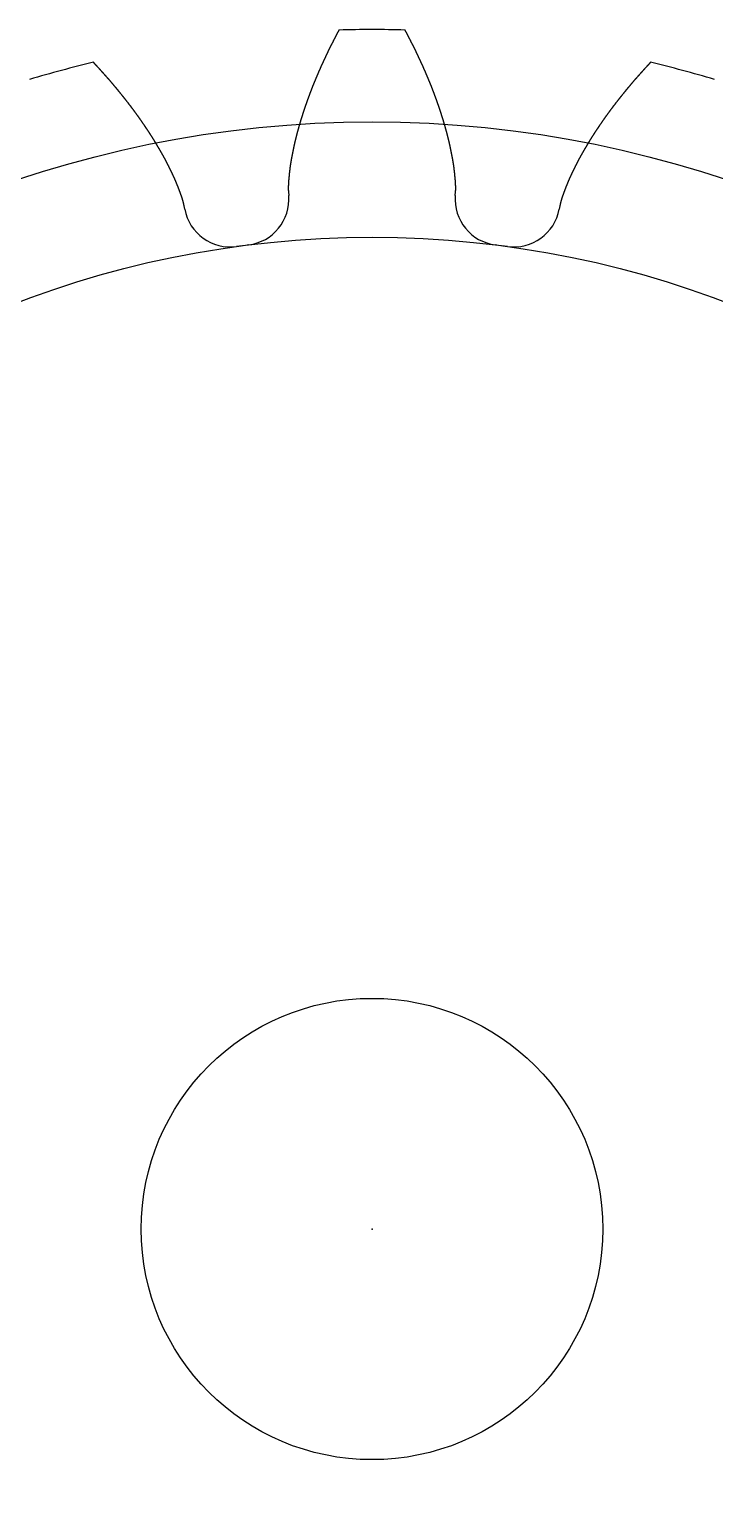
# Model space of a CAD drawing. Header units: millimetres. Extents: x -13 to 13, y -13 to 13.
# Drawn here: x -3.71 to 3.71, y -3.02 to 13 of the extents above; entities that cross this region are included whole.
import ezdxf

# ---------------------------------------------------------------- set-up
doc = ezdxf.new("R2010")
doc.units = ezdxf.units.MM
doc.header["$MEASUREMENT"] = 0
for name, color, linetype in [('aasdasdasd v1_Sketch1', 7, 'Continuous'), ('Spur Gear (24 teeth)_Sketch1', 7, 'Continuous'), ('Spur Gear (24 teeth)_Sketch2', 7, 'Continuous'), ('Spur Gear (24 teeth)_Sketch3', 7, 'Continuous')]:
    doc.layers.add(name, color=color, linetype=linetype)

# ---------------------------------------------------------------- blocks, each defined once
blk = doc.blocks.new('SpurGear(24teeth)')
at = {"layer": 'Spur Gear (24 teeth)_Sketch1'}
for radius in [1.0749, 0.25]:
    blk.add_circle((0, 0), radius, dxfattribs=at)
blk.add_point((0, 0), dxfattribs=at)
at = {"layer": 'Spur Gear (24 teeth)_Sketch2'}
blk.add_point((0, 0), dxfattribs=at)
at = {"layer": 'Spur Gear (24 teeth)_Sketch3'}
blk.add_circle((0, 0), 1.2, dxfattribs=at)
blk.add_point((0, 0), dxfattribs=at)
blk = doc.blocks.new('engrenagemv1')
blk.add_blockref('SpurGear(24teeth)', (0, 0))

msp = doc.modelspace()

# ---------------------------------------------------------------- linework, layer by layer
at = {"layer": 'aasdasdasd v1_Sketch1'}
for p, q in [((-0.905, 11.24, 12.7), (-0.902, 11.201, 12.7)), ((-0.905, 11.24, 12.7), (-0.902, 11.201, 12.7)), ((0.902, 11.201, 12.7), (0.905, 11.24, 12.7)), ((0.902, 11.201, 12.7), (0.905, 11.24, 12.7)), ((-2.028, 11.053, 12.7), (-2.035, 11.091, 12.7)), ((-2.028, 11.053, 12.7), (-2.035, 11.091, 12.7)), ((2.035, 11.091, 12.7), (2.028, 11.053, 12.7)), ((2.035, 11.091, 12.7), (2.028, 11.053, 12.7))]:
    msp.add_line(p, q, dxfattribs=at)
msp.add_circle((0, 0, 12.7), 2.5, dxfattribs=at)
for centre, radius, start, end in [((0, 0, 12.7), 13, 88.4232, 91.5768), ((0, 0, 12.7), 13, 88.4232, 91.5768), ((0, 0, 12.7), 13, 103.4232, 106.5768), ((0, 0, 12.7), 13, 103.4232, 106.5768), ((0, 0, 12.7), 13, 73.4232, 76.5768), ((0, 0, 12.7), 13, 73.4232, 76.5768), ((-1.536, 11.144, 12.7), 0.5, 190.4814, 277.8482), ((-1.536, 11.144, 12.7), 0.5, 190.4814, 277.8482), ((-1.4, 11.162, 12.7), 0.5, 277.1518, 4.5186), ((-1.4, 11.162, 12.7), 0.5, 277.1518, 4.5186), ((1.4, 11.162, 12.7), 0.5, 175.4814, 262.8482), ((1.4, 11.162, 12.7), 0.5, 175.4814, 262.8482), ((1.536, 11.144, 12.7), 0.5, 262.1518, 349.5186), ((1.536, 11.144, 12.7), 0.5, 262.1518, 349.5186), ((0, 0, 12.7), 10.749, 97.1518, 97.8482), ((0, 0, 12.7), 10.749, 97.1518, 97.8482), ((0, 0, 12.7), 10.749, 82.1518, 82.8482), ((0, 0, 12.7), 10.749, 82.1518, 82.8482)]:
    msp.add_arc(centre, radius, start, end, dxfattribs=at)
for points in [[(-0.358, 12.995, 12.7), (-0.36, 12.99, 12.7), (-0.366, 12.98, 12.7), (-0.374, 12.966, 12.7), (-0.384, 12.946, 12.7), (-0.397, 12.921, 12.7), (-0.41, 12.896, 12.7), (-0.422, 12.872, 12.7), (-0.435, 12.847, 12.7), (-0.447, 12.822, 12.7), (-0.46, 12.798, 12.7), (-0.472, 12.773, 12.7), (-0.484, 12.748, 12.7), (-0.496, 12.723, 12.7), (-0.507, 12.698, 12.7), (-0.519, 12.673, 12.7), (-0.53, 12.649, 12.7), (-0.542, 12.624, 12.7), (-0.553, 12.599, 12.7), (-0.564, 12.574, 12.7), (-0.575, 12.549, 12.7), (-0.586, 12.524, 12.7), (-0.596, 12.499, 12.7), (-0.607, 12.474, 12.7), (-0.617, 12.449, 12.7), (-0.628, 12.424, 12.7), (-0.638, 12.399, 12.7), (-0.648, 12.374, 12.7), (-0.657, 12.349, 12.7), (-0.667, 12.324, 12.7), (-0.676, 12.299, 12.7), (-0.686, 12.274, 12.7), (-0.695, 12.248, 12.7), (-0.704, 12.223, 12.7), (-0.713, 12.198, 12.7), (-0.722, 12.173, 12.7), (-0.73, 12.148, 12.7), (-0.739, 12.123, 12.7), (-0.747, 12.098, 12.7), (-0.755, 12.072, 12.7), (-0.763, 12.047, 12.7), (-0.771, 12.022, 12.7), (-0.778, 11.997, 12.7), (-0.786, 11.971, 12.7), (-0.793, 11.946, 12.7), (-0.8, 11.921, 12.7), (-0.807, 11.896, 12.7), (-0.814, 11.871, 12.7), (-0.82, 11.845, 12.7), (-0.827, 11.82, 12.7), (-0.833, 11.795, 12.7), (-0.839, 11.77, 12.7), (-0.844, 11.744, 12.7), (-0.85, 11.719, 12.7), (-0.855, 11.694, 12.7), (-0.86, 11.668, 12.7), (-0.865, 11.643, 12.7), (-0.87, 11.618, 12.7), (-0.875, 11.593, 12.7), (-0.879, 11.567, 12.7), (-0.883, 11.542, 12.7), (-0.887, 11.517, 12.7), (-0.89, 11.492, 12.7), (-0.893, 11.466, 12.7), (-0.896, 11.441, 12.7), (-0.898, 11.416, 12.7), (-0.901, 11.391, 12.7), (-0.903, 11.366, 12.7), (-0.905, 11.34, 12.7), (-0.906, 11.315, 12.7), (-0.907, 11.29, 12.7), (-0.907, 11.27, 12.7), (-0.906, 11.255, 12.7), (-0.906, 11.245, 12.7), (-0.905, 11.24, 12.7)], [(-0.358, 12.995, 12.7), (-0.36, 12.99, 12.7), (-0.366, 12.98, 12.7), (-0.374, 12.966, 12.7), (-0.384, 12.946, 12.7), (-0.397, 12.921, 12.7), (-0.41, 12.896, 12.7), (-0.422, 12.872, 12.7), (-0.435, 12.847, 12.7), (-0.447, 12.822, 12.7), (-0.46, 12.798, 12.7), (-0.472, 12.773, 12.7), (-0.484, 12.748, 12.7), (-0.496, 12.723, 12.7), (-0.507, 12.698, 12.7), (-0.519, 12.673, 12.7), (-0.53, 12.649, 12.7), (-0.542, 12.624, 12.7), (-0.553, 12.599, 12.7), (-0.564, 12.574, 12.7), (-0.575, 12.549, 12.7), (-0.586, 12.524, 12.7), (-0.596, 12.499, 12.7), (-0.607, 12.474, 12.7), (-0.617, 12.449, 12.7), (-0.628, 12.424, 12.7), (-0.638, 12.399, 12.7), (-0.648, 12.374, 12.7), (-0.657, 12.349, 12.7), (-0.667, 12.324, 12.7), (-0.676, 12.299, 12.7), (-0.686, 12.274, 12.7), (-0.695, 12.248, 12.7), (-0.704, 12.223, 12.7), (-0.713, 12.198, 12.7), (-0.722, 12.173, 12.7), (-0.73, 12.148, 12.7), (-0.739, 12.123, 12.7), (-0.747, 12.098, 12.7), (-0.755, 12.072, 12.7), (-0.763, 12.047, 12.7), (-0.771, 12.022, 12.7), (-0.778, 11.997, 12.7), (-0.786, 11.971, 12.7), (-0.793, 11.946, 12.7), (-0.8, 11.921, 12.7), (-0.807, 11.896, 12.7), (-0.814, 11.871, 12.7), (-0.82, 11.845, 12.7), (-0.827, 11.82, 12.7), (-0.833, 11.795, 12.7), (-0.839, 11.77, 12.7), (-0.844, 11.744, 12.7), (-0.85, 11.719, 12.7), (-0.855, 11.694, 12.7), (-0.86, 11.668, 12.7), (-0.865, 11.643, 12.7), (-0.87, 11.618, 12.7), (-0.875, 11.593, 12.7), (-0.879, 11.567, 12.7), (-0.883, 11.542, 12.7), (-0.887, 11.517, 12.7), (-0.89, 11.492, 12.7), (-0.893, 11.466, 12.7), (-0.896, 11.441, 12.7), (-0.898, 11.416, 12.7), (-0.901, 11.391, 12.7), (-0.903, 11.366, 12.7), (-0.905, 11.34, 12.7), (-0.906, 11.315, 12.7), (-0.907, 11.29, 12.7), (-0.907, 11.27, 12.7), (-0.906, 11.255, 12.7), (-0.906, 11.245, 12.7), (-0.905, 11.24, 12.7)], [(0.905, 11.24, 12.7), (0.906, 11.245, 12.7), (0.906, 11.255, 12.7), (0.907, 11.27, 12.7), (0.907, 11.29, 12.7), (0.906, 11.315, 12.7), (0.905, 11.34, 12.7), (0.903, 11.366, 12.7), (0.901, 11.391, 12.7), (0.898, 11.416, 12.7), (0.896, 11.441, 12.7), (0.893, 11.466, 12.7), (0.89, 11.492, 12.7), (0.887, 11.517, 12.7), (0.883, 11.542, 12.7), (0.879, 11.567, 12.7), (0.875, 11.593, 12.7), (0.87, 11.618, 12.7), (0.865, 11.643, 12.7), (0.86, 11.668, 12.7), (0.855, 11.694, 12.7), (0.85, 11.719, 12.7), (0.844, 11.744, 12.7), (0.839, 11.77, 12.7), (0.833, 11.795, 12.7), (0.827, 11.82, 12.7), (0.82, 11.845, 12.7), (0.814, 11.871, 12.7), (0.807, 11.896, 12.7), (0.8, 11.921, 12.7), (0.793, 11.946, 12.7), (0.786, 11.971, 12.7), (0.778, 11.997, 12.7), (0.771, 12.022, 12.7), (0.763, 12.047, 12.7), (0.755, 12.072, 12.7), (0.747, 12.098, 12.7), (0.739, 12.123, 12.7), (0.73, 12.148, 12.7), (0.722, 12.173, 12.7), (0.713, 12.198, 12.7), (0.704, 12.223, 12.7), (0.695, 12.248, 12.7), (0.686, 12.274, 12.7), (0.676, 12.299, 12.7), (0.667, 12.324, 12.7), (0.657, 12.349, 12.7), (0.648, 12.374, 12.7), (0.638, 12.399, 12.7), (0.628, 12.424, 12.7), (0.617, 12.449, 12.7), (0.607, 12.474, 12.7), (0.596, 12.499, 12.7), (0.586, 12.524, 12.7), (0.575, 12.549, 12.7), (0.564, 12.574, 12.7), (0.553, 12.599, 12.7), (0.542, 12.624, 12.7), (0.53, 12.649, 12.7), (0.519, 12.673, 12.7), (0.507, 12.698, 12.7), (0.496, 12.723, 12.7), (0.484, 12.748, 12.7), (0.472, 12.773, 12.7), (0.46, 12.798, 12.7), (0.447, 12.822, 12.7), (0.435, 12.847, 12.7), (0.422, 12.872, 12.7), (0.41, 12.896, 12.7), (0.397, 12.921, 12.7), (0.384, 12.946, 12.7), (0.374, 12.966, 12.7), (0.366, 12.98, 12.7), (0.36, 12.99, 12.7), (0.358, 12.995, 12.7)], [(0.905, 11.24, 12.7), (0.906, 11.245, 12.7), (0.906, 11.255, 12.7), (0.907, 11.27, 12.7), (0.907, 11.29, 12.7), (0.906, 11.315, 12.7), (0.905, 11.34, 12.7), (0.903, 11.366, 12.7), (0.901, 11.391, 12.7), (0.898, 11.416, 12.7), (0.896, 11.441, 12.7), (0.893, 11.466, 12.7), (0.89, 11.492, 12.7), (0.887, 11.517, 12.7), (0.883, 11.542, 12.7), (0.879, 11.567, 12.7), (0.875, 11.593, 12.7), (0.87, 11.618, 12.7), (0.865, 11.643, 12.7), (0.86, 11.668, 12.7), (0.855, 11.694, 12.7), (0.85, 11.719, 12.7), (0.844, 11.744, 12.7), (0.839, 11.77, 12.7), (0.833, 11.795, 12.7), (0.827, 11.82, 12.7), (0.82, 11.845, 12.7), (0.814, 11.871, 12.7), (0.807, 11.896, 12.7), (0.8, 11.921, 12.7), (0.793, 11.946, 12.7), (0.786, 11.971, 12.7), (0.778, 11.997, 12.7), (0.771, 12.022, 12.7), (0.763, 12.047, 12.7), (0.755, 12.072, 12.7), (0.747, 12.098, 12.7), (0.739, 12.123, 12.7), (0.73, 12.148, 12.7), (0.722, 12.173, 12.7), (0.713, 12.198, 12.7), (0.704, 12.223, 12.7), (0.695, 12.248, 12.7), (0.686, 12.274, 12.7), (0.676, 12.299, 12.7), (0.667, 12.324, 12.7), (0.657, 12.349, 12.7), (0.648, 12.374, 12.7), (0.638, 12.399, 12.7), (0.628, 12.424, 12.7), (0.617, 12.449, 12.7), (0.607, 12.474, 12.7), (0.596, 12.499, 12.7), (0.586, 12.524, 12.7), (0.575, 12.549, 12.7), (0.564, 12.574, 12.7), (0.553, 12.599, 12.7), (0.542, 12.624, 12.7), (0.53, 12.649, 12.7), (0.519, 12.673, 12.7), (0.507, 12.698, 12.7), (0.496, 12.723, 12.7), (0.484, 12.748, 12.7), (0.472, 12.773, 12.7), (0.46, 12.798, 12.7), (0.447, 12.822, 12.7), (0.435, 12.847, 12.7), (0.422, 12.872, 12.7), (0.41, 12.896, 12.7), (0.397, 12.921, 12.7), (0.384, 12.946, 12.7), (0.374, 12.966, 12.7), (0.366, 12.98, 12.7), (0.36, 12.99, 12.7), (0.358, 12.995, 12.7)], [(-2.035, 11.091, 12.7), (-2.036, 11.096, 12.7), (-2.038, 11.106, 12.7), (-2.041, 11.121, 12.7), (-2.046, 11.14, 12.7), (-2.053, 11.164, 12.7), (-2.061, 11.188, 12.7), (-2.07, 11.212, 12.7), (-2.078, 11.236, 12.7), (-2.087, 11.259, 12.7), (-2.096, 11.283, 12.7), (-2.105, 11.307, 12.7), (-2.115, 11.33, 12.7), (-2.124, 11.354, 12.7), (-2.135, 11.377, 12.7), (-2.145, 11.401, 12.7), (-2.156, 11.424, 12.7), (-2.167, 11.447, 12.7), (-2.178, 11.47, 12.7), (-2.189, 11.494, 12.7), (-2.201, 11.517, 12.7), (-2.212, 11.54, 12.7), (-2.224, 11.563, 12.7), (-2.236, 11.586, 12.7), (-2.248, 11.608, 12.7), (-2.261, 11.631, 12.7), (-2.274, 11.654, 12.7), (-2.286, 11.677, 12.7), (-2.299, 11.699, 12.7), (-2.313, 11.722, 12.7), (-2.326, 11.744, 12.7), (-2.34, 11.767, 12.7), (-2.353, 11.789, 12.7), (-2.367, 11.812, 12.7), (-2.381, 11.834, 12.7), (-2.395, 11.856, 12.7), (-2.41, 11.879, 12.7), (-2.424, 11.901, 12.7), (-2.439, 11.923, 12.7), (-2.454, 11.945, 12.7), (-2.468, 11.967, 12.7), (-2.484, 11.989, 12.7), (-2.499, 12.011, 12.7), (-2.514, 12.033, 12.7), (-2.53, 12.055, 12.7), (-2.545, 12.076, 12.7), (-2.561, 12.098, 12.7), (-2.577, 12.12, 12.7), (-2.593, 12.141, 12.7), (-2.609, 12.163, 12.7), (-2.626, 12.185, 12.7), (-2.642, 12.206, 12.7), (-2.659, 12.227, 12.7), (-2.676, 12.249, 12.7), (-2.693, 12.27, 12.7), (-2.71, 12.291, 12.7), (-2.727, 12.313, 12.7), (-2.744, 12.334, 12.7), (-2.761, 12.355, 12.7), (-2.779, 12.376, 12.7), (-2.797, 12.397, 12.7), (-2.814, 12.418, 12.7), (-2.832, 12.439, 12.7), (-2.85, 12.46, 12.7), (-2.868, 12.48, 12.7), (-2.887, 12.501, 12.7), (-2.905, 12.522, 12.7), (-2.924, 12.542, 12.7), (-2.942, 12.563, 12.7), (-2.961, 12.584, 12.7), (-2.98, 12.604, 12.7), (-2.995, 12.62, 12.7), (-3.006, 12.633, 12.7), (-3.014, 12.641, 12.7), (-3.018, 12.645, 12.7)], [(-2.035, 11.091, 12.7), (-2.036, 11.096, 12.7), (-2.038, 11.106, 12.7), (-2.041, 11.121, 12.7), (-2.046, 11.14, 12.7), (-2.053, 11.164, 12.7), (-2.061, 11.188, 12.7), (-2.07, 11.212, 12.7), (-2.078, 11.236, 12.7), (-2.087, 11.259, 12.7), (-2.096, 11.283, 12.7), (-2.105, 11.307, 12.7), (-2.115, 11.33, 12.7), (-2.124, 11.354, 12.7), (-2.135, 11.377, 12.7), (-2.145, 11.401, 12.7), (-2.156, 11.424, 12.7), (-2.167, 11.447, 12.7), (-2.178, 11.47, 12.7), (-2.189, 11.494, 12.7), (-2.201, 11.517, 12.7), (-2.212, 11.54, 12.7), (-2.224, 11.563, 12.7), (-2.236, 11.586, 12.7), (-2.248, 11.608, 12.7), (-2.261, 11.631, 12.7), (-2.274, 11.654, 12.7), (-2.286, 11.677, 12.7), (-2.299, 11.699, 12.7), (-2.313, 11.722, 12.7), (-2.326, 11.744, 12.7), (-2.34, 11.767, 12.7), (-2.353, 11.789, 12.7), (-2.367, 11.812, 12.7), (-2.381, 11.834, 12.7), (-2.395, 11.856, 12.7), (-2.41, 11.879, 12.7), (-2.424, 11.901, 12.7), (-2.439, 11.923, 12.7), (-2.454, 11.945, 12.7), (-2.468, 11.967, 12.7), (-2.484, 11.989, 12.7), (-2.499, 12.011, 12.7), (-2.514, 12.033, 12.7), (-2.53, 12.055, 12.7), (-2.545, 12.076, 12.7), (-2.561, 12.098, 12.7), (-2.577, 12.12, 12.7), (-2.593, 12.141, 12.7), (-2.609, 12.163, 12.7), (-2.626, 12.185, 12.7), (-2.642, 12.206, 12.7), (-2.659, 12.227, 12.7), (-2.676, 12.249, 12.7), (-2.693, 12.27, 12.7), (-2.71, 12.291, 12.7), (-2.727, 12.313, 12.7), (-2.744, 12.334, 12.7), (-2.761, 12.355, 12.7), (-2.779, 12.376, 12.7), (-2.797, 12.397, 12.7), (-2.814, 12.418, 12.7), (-2.832, 12.439, 12.7), (-2.85, 12.46, 12.7), (-2.868, 12.48, 12.7), (-2.887, 12.501, 12.7), (-2.905, 12.522, 12.7), (-2.924, 12.542, 12.7), (-2.942, 12.563, 12.7), (-2.961, 12.584, 12.7), (-2.98, 12.604, 12.7), (-2.995, 12.62, 12.7), (-3.006, 12.633, 12.7), (-3.014, 12.641, 12.7), (-3.018, 12.645, 12.7)], [(3.018, 12.645, 12.7), (3.014, 12.641, 12.7), (3.006, 12.633, 12.7), (2.995, 12.62, 12.7), (2.98, 12.604, 12.7), (2.961, 12.584, 12.7), (2.942, 12.563, 12.7), (2.924, 12.542, 12.7), (2.905, 12.522, 12.7), (2.887, 12.501, 12.7), (2.868, 12.48, 12.7), (2.85, 12.46, 12.7), (2.832, 12.439, 12.7), (2.814, 12.418, 12.7), (2.797, 12.397, 12.7), (2.779, 12.376, 12.7), (2.761, 12.355, 12.7), (2.744, 12.334, 12.7), (2.727, 12.313, 12.7), (2.71, 12.291, 12.7), (2.693, 12.27, 12.7), (2.676, 12.249, 12.7), (2.659, 12.227, 12.7), (2.642, 12.206, 12.7), (2.626, 12.185, 12.7), (2.609, 12.163, 12.7), (2.593, 12.141, 12.7), (2.577, 12.12, 12.7), (2.561, 12.098, 12.7), (2.545, 12.076, 12.7), (2.53, 12.055, 12.7), (2.514, 12.033, 12.7), (2.499, 12.011, 12.7), (2.484, 11.989, 12.7), (2.468, 11.967, 12.7), (2.454, 11.945, 12.7), (2.439, 11.923, 12.7), (2.424, 11.901, 12.7), (2.41, 11.879, 12.7), (2.395, 11.856, 12.7), (2.381, 11.834, 12.7), (2.367, 11.812, 12.7), (2.353, 11.789, 12.7), (2.34, 11.767, 12.7), (2.326, 11.744, 12.7), (2.313, 11.722, 12.7), (2.299, 11.699, 12.7), (2.286, 11.677, 12.7), (2.274, 11.654, 12.7), (2.261, 11.631, 12.7), (2.248, 11.608, 12.7), (2.236, 11.586, 12.7), (2.224, 11.563, 12.7), (2.212, 11.54, 12.7), (2.201, 11.517, 12.7), (2.189, 11.494, 12.7), (2.178, 11.47, 12.7), (2.167, 11.447, 12.7), (2.156, 11.424, 12.7), (2.145, 11.401, 12.7), (2.135, 11.377, 12.7), (2.124, 11.354, 12.7), (2.115, 11.33, 12.7), (2.105, 11.307, 12.7), (2.096, 11.283, 12.7), (2.087, 11.259, 12.7), (2.078, 11.236, 12.7), (2.07, 11.212, 12.7), (2.061, 11.188, 12.7), (2.053, 11.164, 12.7), (2.046, 11.14, 12.7), (2.041, 11.121, 12.7), (2.038, 11.106, 12.7), (2.036, 11.096, 12.7), (2.035, 11.091, 12.7)], [(3.018, 12.645, 12.7), (3.014, 12.641, 12.7), (3.006, 12.633, 12.7), (2.995, 12.62, 12.7), (2.98, 12.604, 12.7), (2.961, 12.584, 12.7), (2.942, 12.563, 12.7), (2.924, 12.542, 12.7), (2.905, 12.522, 12.7), (2.887, 12.501, 12.7), (2.868, 12.48, 12.7), (2.85, 12.46, 12.7), (2.832, 12.439, 12.7), (2.814, 12.418, 12.7), (2.797, 12.397, 12.7), (2.779, 12.376, 12.7), (2.761, 12.355, 12.7), (2.744, 12.334, 12.7), (2.727, 12.313, 12.7), (2.71, 12.291, 12.7), (2.693, 12.27, 12.7), (2.676, 12.249, 12.7), (2.659, 12.227, 12.7), (2.642, 12.206, 12.7), (2.626, 12.185, 12.7), (2.609, 12.163, 12.7), (2.593, 12.141, 12.7), (2.577, 12.12, 12.7), (2.561, 12.098, 12.7), (2.545, 12.076, 12.7), (2.53, 12.055, 12.7), (2.514, 12.033, 12.7), (2.499, 12.011, 12.7), (2.484, 11.989, 12.7), (2.468, 11.967, 12.7), (2.454, 11.945, 12.7), (2.439, 11.923, 12.7), (2.424, 11.901, 12.7), (2.41, 11.879, 12.7), (2.395, 11.856, 12.7), (2.381, 11.834, 12.7), (2.367, 11.812, 12.7), (2.353, 11.789, 12.7), (2.34, 11.767, 12.7), (2.326, 11.744, 12.7), (2.313, 11.722, 12.7), (2.299, 11.699, 12.7), (2.286, 11.677, 12.7), (2.274, 11.654, 12.7), (2.261, 11.631, 12.7), (2.248, 11.608, 12.7), (2.236, 11.586, 12.7), (2.224, 11.563, 12.7), (2.212, 11.54, 12.7), (2.201, 11.517, 12.7), (2.189, 11.494, 12.7), (2.178, 11.47, 12.7), (2.167, 11.447, 12.7), (2.156, 11.424, 12.7), (2.145, 11.401, 12.7), (2.135, 11.377, 12.7), (2.124, 11.354, 12.7), (2.115, 11.33, 12.7), (2.105, 11.307, 12.7), (2.096, 11.283, 12.7), (2.087, 11.259, 12.7), (2.078, 11.236, 12.7), (2.07, 11.212, 12.7), (2.061, 11.188, 12.7), (2.053, 11.164, 12.7), (2.046, 11.14, 12.7), (2.041, 11.121, 12.7), (2.038, 11.106, 12.7), (2.036, 11.096, 12.7), (2.035, 11.091, 12.7)]]:
    msp.add_open_spline(points, degree=5, dxfattribs=at)
msp.add_point((0, 0, 12.7), dxfattribs=at)

# ---------------------------------------------------------------- block references
at = {"xscale": 10, "yscale": 10, "zscale": 10}
msp.add_blockref('engrenagemv1', (0, 0), dxfattribs=at)

doc.saveas('drawing.dxf')
